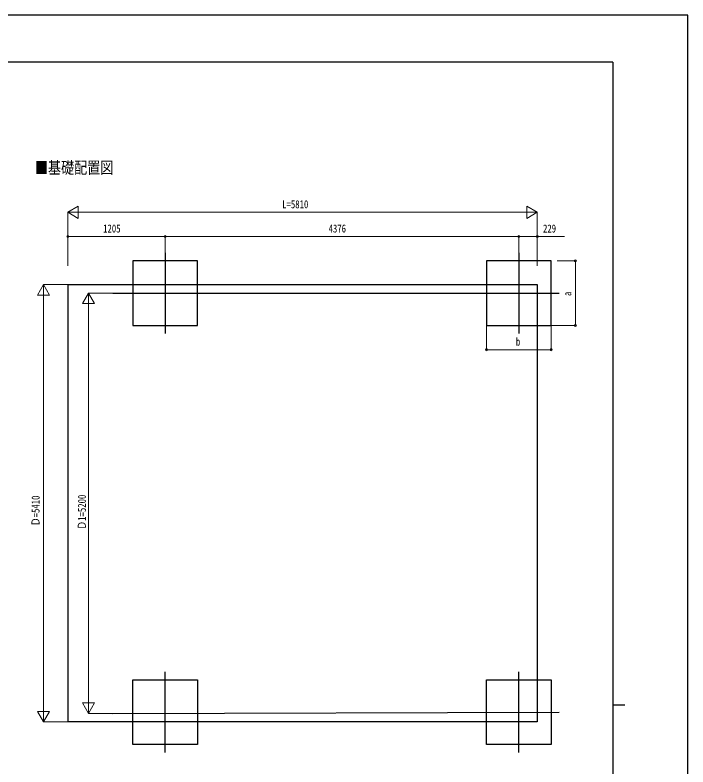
# Model space of a CAD drawing. Units: millimetres, scale not verified. Extents: x -12615 to 12615, y -8910 to 8910.
# Drawn here: x 4287 to 12615, y -392 to 8910 of the extents above; entities that cross this region are included whole.
import ezdxf
from ezdxf.enums import TextEntityAlignment as Align

# ---------------------------------------------------------------- set-up
doc = ezdxf.new("R2010")
doc.units = ezdxf.units.MM
doc.header["$LTSCALE"] = 30
for name, color, linetype in [('0-2_USER1', 3, 'Continuous'), ('0-5_YKK_12', 2, 'Continuous'), ('0-6_YKK_A1', 4, 'Continuous'), ('0-8_YKK_ZWAK', 7, 'Continuous')]:
    doc.layers.add(name, color=color, linetype=linetype)
doc.layers.add('0-7_YKK_D', color=6, linetype='Continuous', lineweight=18)
doc.styles.add('ＭＳ ゴシック', font='')
doc.styles.get('ＭＳ ゴシック').set_extended_font_data('MS Gothic')

msp = doc.modelspace()

# ---------------------------------------------------------------- linework, layer by layer
at = {"layer": '0-5_YKK_12'}
for p, q in [((6145.11, 5970), (6145.11, 4970)), ((10521.11, 5970), (10521.11, 4970)), ((5495.11, 5470), (11020.94, 5470)), ((6145.11, -213.6), (6145.11, 786.4)), ((10521.11, -213.6), (10521.11, 786.4)), ((5495.11, 270), (11020.94, 286.4))]:
    msp.add_line(p, q, dxfattribs=at)
at = {"layer": '0-6_YKK_A1'}
for p, q in [((4940.11, 5575), (10750.11, 5575)), ((4940.11, 5575), (4940.11, 165)), ((10750.11, 5575), (10750.11, 165)), ((10750.11, 165), (4940.11, 165))]:
    msp.add_line(p, q, dxfattribs=at)
for points in [[(5745.11, 5070), (6545.11, 5070), (6545.11, 5870), (5745.11, 5870)], [(10121.11, 5070), (10921.11, 5070), (10921.11, 5870), (10121.11, 5870)], [(5745.11, 686.4), (6545.11, 686.4), (6545.11, -113.6), (5745.11, -113.6)], [(10121.95, 686.4), (10921.95, 686.4), (10921.95, -113.6), (10121.95, -113.6)]]:
    msp.add_lwpolyline(points, close=True, dxfattribs=at)
at = {"layer": '0-7_YKK_D', "color": 1}
for p, q in [((4940.11, 6470), (5070.02, 6545)), ((5070.02, 6395), (5070.02, 6545)), ((10750.11, 6470), (10620.21, 6545)), ((10620.21, 6545), (10620.21, 6395)), ((4940.11, 5806.76), (4940.11, 6471)), ((4940.11, 6470), (5070.02, 6395)), ((4940.11, 6470), (5199.92, 6470)), ((5090.11, 6470), (10600.11, 6470)), ((10750.11, 6470), (10490.31, 6470)), ((10750.11, 6470), (10620.21, 6395)), ((10750.11, 5806.76), (10750.11, 6471)), ((4640.11, 5575), (4565.11, 5445.1)), ((4939.11, 5575), (4639.11, 5575)), ((4640.11, 5575), (4715.11, 5445.1)), ((4640.11, 5575), (4640.11, 5315.19)), ((4565.11, 5445.1), (4715.11, 5445.1)), ((4640.11, 315), (4640.11, 5425)), ((5195.11, 5470), (5120.11, 5340.1)), ((5494.11, 5470), (5194.11, 5470)), ((5195.11, 5470), (5270.11, 5340.1)), ((5195.11, 5470), (5195.11, 5210.19)), ((5120.11, 5340.1), (5270.11, 5340.1)), ((5195.11, 420), (5195.11, 5320)), ((5195.11, 270), (5195.11, 529.81)), ((4640.11, 165), (4640.11, 424.81)), ((5195.11, 270), (5120.11, 399.9)), ((5270.11, 399.9), (5120.11, 399.9)), ((5195.11, 270), (5270.11, 399.9)), ((4640.11, 165), (4565.11, 294.9)), ((4715.11, 294.9), (4565.11, 294.9)), ((4640.11, 165), (4715.11, 294.9)), ((5494.11, 270), (5194.11, 270)), ((4939.11, 165), (4639.11, 165))]:
    msp.add_line(p, q, dxfattribs=at)
at = {"layer": '0-7_YKK_D'}
for p, q in [((4940.11, 5807.76), (4940.11, 6171)), ((6145.11, 6170), (4940.11, 6170)), ((6145.11, 5971), (6145.11, 6171)), ((6145.11, 5971), (6145.11, 6171)), ((6145.11, 6170), (10521.11, 6170)), ((10521.11, 5971), (10521.11, 6171)), ((10521.11, 5971), (10521.11, 6171)), ((10750.11, 5806.76), (10750.11, 6171)), ((10996.48, 5870), (11222.11, 5870)), ((11221.11, 5070), (11221.11, 5870)), ((10121.11, 5069), (10121.11, 4769)), ((10921.11, 5069), (10921.11, 4769)), ((10922.11, 5070), (11222.11, 5070)), ((10121.11, 4770), (10921.11, 4770))]:
    msp.add_line(p, q, dxfattribs=at)
msp.add_lwpolyline([(10521.11, 6170), (10750.11, 6170), (11085.91, 6170)], dxfattribs=at)
for centre in [(4940.11, 6170), (6145.11, 6170), (6145.11, 6170), (10521.11, 6170), (10521.11, 6170), (10750.11, 6170), (11221.11, 5870), (11221.11, 5070), (10121.11, 4770), (10921.11, 4770)]:
    msp.add_circle(centre, 12.75, dxfattribs=at)
at = {"layer": '0-8_YKK_ZWAK'}
for p, q in [((11685.06, 8325), (-11714.94, 8325)), ((11685.06, 8325), (11685.06, -7575)), ((11685.06, 375), (11835.06, 375))]:
    msp.add_line(p, q, dxfattribs=at)
msp.add_lwpolyline([(-12615, -8910), (12615, -8910), (12615, 8910), (-12615, 8910)], close=True, dxfattribs=at)

# ---------------------------------------------------------------- texts
at = {"layer": '0-2_USER1', "style": 'ＭＳ ゴシック', "width": 0.8}
msp.add_text('■基礎配置図', height=148.5, dxfattribs=at).set_placement((4532.04, 6903.46), align=Align.BOTTOM_LEFT)
at = {"layer": '0-7_YKK_D', "color": 1, "style": 'ＭＳ ゴシック', "width": 0.8}
msp.add_text('L=5810', height=98.97, dxfattribs=at).set_placement((7593.11, 6490), align=Align.BOTTOM_LEFT)
at = {"layer": '0-7_YKK_D', "style": 'ＭＳ ゴシック', "width": 0.8}
for s, p in [('1205', (5377.01, 6190)), ('4376', (8167.51, 6190)), ('229', (10821.11, 6190)), ('b', (10485.11, 4790))]:
    msp.add_text(s, height=98.97, dxfattribs=at).set_placement(p, align=Align.BOTTOM_LEFT)
msp.add_text('a', height=98.97, rotation=90, dxfattribs=at).set_placement((11201.11, 5434), align=Align.BOTTOM_LEFT)
at = {"layer": '0-7_YKK_D', "color": 1, "style": 'ＭＳ ゴシック', "width": 0.8}
for s, p in [('Ｄ=5410', (4620.11, 2585.6)), ('Ｄ1=5200', (5193.11, 2542.4))]:
    msp.add_text(s, height=98.97, rotation=90, dxfattribs=at).set_placement(p, align=Align.BOTTOM_LEFT)

doc.saveas('drawing.dxf')
